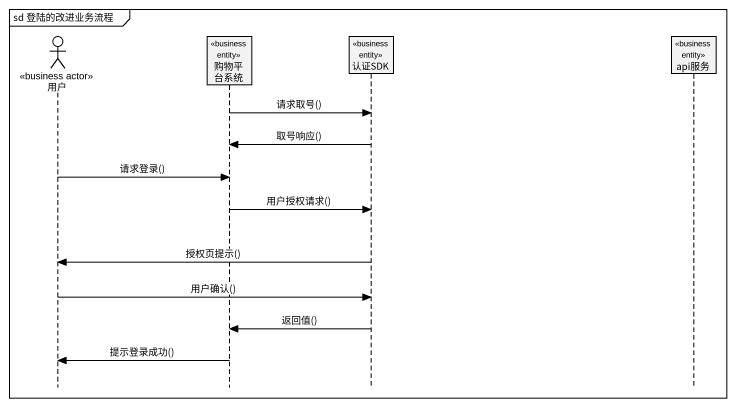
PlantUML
@startuml
mainframe sd 登陆的改进业务流程
hide footbox
actor 用户 <<business actor>>
participant 购物平台系统 <<business entity>>
participant 认证SDK <<business entity>>
participant api服务 <<business entity>>

购物平台系统 -> 认证SDK : 请求取号()
认证SDK -> 购物平台系统 : 取号响应()
用户 -> 购物平台系统 : 请求登录()
购物平台系统 -> 认证SDK : 用户授权请求()
认证SDK -> 用户 : 授权页提示()
用户 -> 认证SDK : 用户确认()
认证SDK -> 购物平台系统 : 返回值()
购物平台系统 -> 用户 : 提示登录成功()
@enduml
